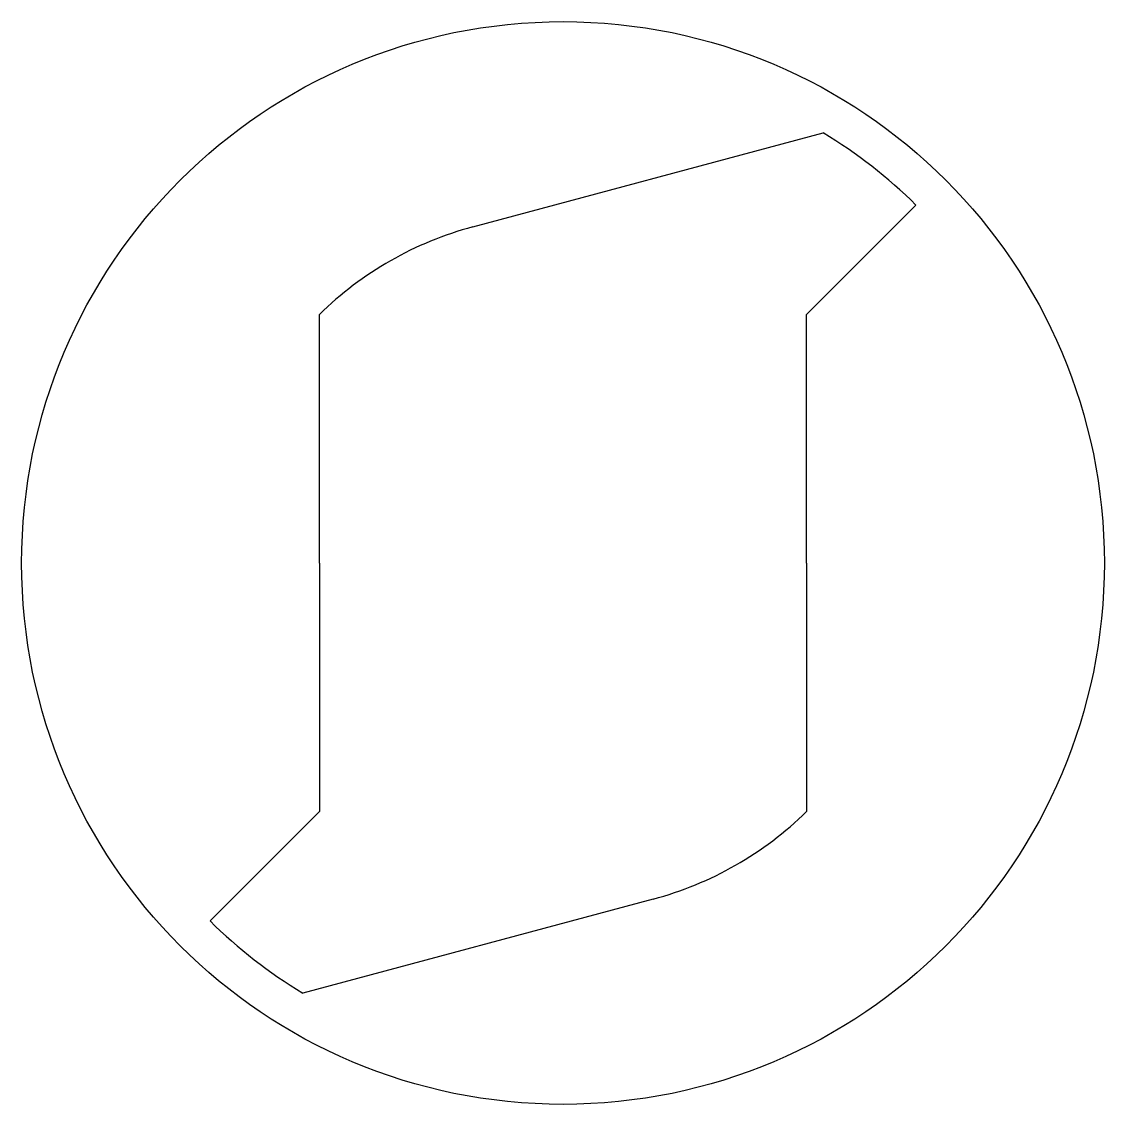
# Model space of a CAD drawing. Header units: millimetres. Extents: x -3.5 to 3.5, y -3.5 to 3.5.
import ezdxf

# ---------------------------------------------------------------- set-up
doc = ezdxf.new("R2010")
doc.units = ezdxf.units.MM
doc.layers.get('0').update_dxf_attribs({"linetype": 'CONTINUOUS'})

msp = doc.modelspace()

# ---------------------------------------------------------------- linework, layer by layer
for p, q in [((-0.5823, 2.1733), (1.683, 2.7803)), ((1.575, 1.6068), (2.2821, 2.314)), ((-1.575, 0), (-1.575, 1.6068)), ((1.575, 0), (1.575, 1.6068)), ((-1.575, 0), (-1.575, -1.6068)), ((1.575, 0), (1.575, -1.6068)), ((-1.575, -1.6068), (-2.2821, -2.314)), ((0.5823, -2.1733), (-1.683, -2.7803))]:
    msp.add_line(p, q)
msp.add_circle((0, 0), 3.5)
for radius, start, end in [(3.25, 45.39669, 58.81306), (2.25, 105, 134.427), (2.25, 285, 314.427), (3.25, 225.39669, 238.81306)]:
    msp.add_arc((0, 0), radius, start, end)

doc.saveas('drawing.dxf')
